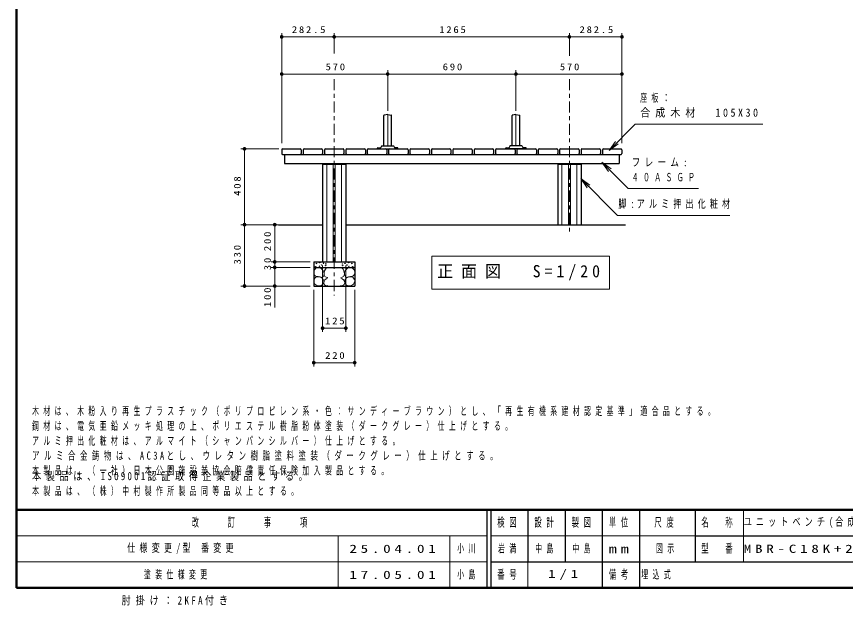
# Model space of a CAD drawing. Units: millimetres on the paper, scale 1:20. Extents: x -365 to 0, y -5 to 257.
# Drawn here: x -365 to -142.1, y -4.7 to 153.7 of the extents above; entities that cross this region are included whole.
import ezdxf

# ---------------------------------------------------------------- set-up
doc = ezdxf.new("R2010")
doc.units = ezdxf.units.MM
doc.linetypes.add('USER2', pattern=[6, 3, -1, 1, -1])
doc.layers.add('LY_1', color=7, linetype='Continuous', lineweight=25)
doc.layers.add('LY_3', color=7, linetype='Continuous', lineweight=13)
doc.styles.add('ＭＳ ゴシック', font='')
doc.styles.get('ＭＳ ゴシック').set_extended_font_data('MS Gothic')

# ---------------------------------------------------------------- blocks, each defined once
blk = doc.blocks.new('filled_dot')
at = {"color": 0, "linetype": 'Continuous', "lineweight": -2, "const_width": 1.25}
blk.add_lwpolyline([(-0.625, 0, 1), (0.625, 0, 1)], format="xyb", close=True, dxfattribs=at)

msp = doc.modelspace()

# ---------------------------------------------------------------- linework, layer by layer
at = {"layer": 'LY_1', "lineweight": 13}
for p, q in [((-293.703, 119.616), (-293.703, 149.209)), ((-293.703, 148.209), (-279.578, 148.209)), ((-279.578, 143.753), (-279.578, 149.209)), ((-279.578, 148.209), (-216.328, 148.209)), ((-216.328, 143.142), (-216.328, 149.209)), ((-216.328, 148.209), (-202.203, 148.209)), ((-202.203, 119.616), (-202.203, 149.209)), ((-293.703, 138.209), (-265.203, 138.209)), ((-265.203, 128.284), (-265.203, 139.209)), ((-265.203, 138.209), (-230.703, 138.209)), ((-230.703, 128.284), (-230.703, 139.209)), ((-230.703, 138.209), (-202.203, 138.209)), ((-265.203, 127.284), (-265.203, 118.896)), ((-230.703, 127.284), (-230.703, 118.896)), ((-205.677, 117.63), (-203.909, 120.105)), ((-205.677, 117.63), (-203.556, 119.751)), ((-203.202, 119.398), (-205.677, 117.63)), ((-294.453, 118.096), (-304.703, 118.096)), ((-303.703, 97.691), (-303.703, 118.096)), ((-281.578, 113.941), (-281.578, 87.691)), ((-279.828, 113.941), (-279.828, 87.691)), ((-279.328, 113.941), (-279.328, 87.691)), ((-277.578, 113.941), (-277.578, 87.691)), ((-218.328, 113.941), (-218.328, 97.691)), ((-216.578, 113.941), (-216.578, 97.691)), ((-216.078, 113.941), (-216.078, 97.691)), ((-214.328, 113.941), (-214.328, 97.691)), ((-205.808, 112.032), (-207.575, 114.507)), ((-207.575, 114.507), (-205.1, 112.739)), ((-207.575, 114.507), (-205.454, 112.385)), ((-211.529, 107.63), (-213.297, 110.105)), ((-213.297, 110.105), (-210.822, 108.337)), ((-213.297, 110.105), (-211.175, 107.984)), ((-288.578, 97.691), (-304.703, 97.691)), ((-295.519, 97.691), (-304.703, 97.691)), ((-303.703, 81.191), (-303.703, 97.691)), ((-295.573, 87.691), (-295.573, 97.691)), ((-253.34, 89.179), (-253.34, 80.379)), ((-205.54, 89.179), (-253.34, 89.179)), ((-205.54, 80.379), (-205.54, 89.179)), ((-286.078, 87.691), (-296.573, 87.691)), ((-295.573, 86.191), (-295.573, 87.691)), ((-286.078, 86.191), (-296.573, 86.191)), ((-295.573, 75.395), (-295.573, 86.191)), ((-285.078, 86.191), (-281.328, 86.191)), ((-285.078, 86.191), (-285.078, 81.191)), ((-282.703, 86.691), (-282.703, 68.859)), ((-274.078, 86.191), (-277.828, 86.191)), ((-276.453, 86.691), (-276.453, 68.859)), ((-274.078, 86.191), (-274.078, 81.191)), ((-286.078, 81.191), (-304.703, 81.191)), ((-285.078, 81.191), (-281.328, 81.191)), ((-274.078, 81.191), (-277.828, 81.191)), ((-253.34, 80.379), (-205.54, 80.379)), ((-285.078, 80.191), (-285.078, 59.568)), ((-274.078, 80.191), (-274.078, 59.568)), ((-276.453, 69.859), (-282.703, 69.859)), ((-274.078, 60.568), (-285.078, 60.568))]:
    msp.add_line(p, q, dxfattribs=at)
at = {"layer": 'LY_1', "linetype": 'USER2', "lineweight": 13}
for p, q in [((-279.578, 136.847), (-279.578, 78.601)), ((-216.328, 136.847), (-216.328, 95.807))]:
    msp.add_line(p, q, dxfattribs=at)
at = {"layer": 'LY_1'}
for p, q in [((-266.203, 118.896), (-266.203, 127.091)), ((-265.203, 127.284), (-266.16, 127.14)), ((-265.203, 127.284), (-264.245, 127.14)), ((-264.203, 118.896), (-264.203, 127.091)), ((-231.703, 118.896), (-231.703, 127.091)), ((-230.703, 127.284), (-231.66, 127.14)), ((-230.703, 127.284), (-229.745, 127.14)), ((-229.703, 118.896), (-229.703, 127.091)), ((-267.953, 118.096), (-267.946, 118.3)), ((-267.846, 118.396), (-267.051, 118.396)), ((-266.842, 118.837), (-267.028, 118.411)), ((-266.751, 118.896), (-265.203, 118.896)), ((-265.203, 118.896), (-263.655, 118.896)), ((-263.564, 118.837), (-263.378, 118.411)), ((-262.56, 118.396), (-263.355, 118.396)), ((-262.453, 118.096), (-262.46, 118.3)), ((-233.453, 118.096), (-233.446, 118.3)), ((-233.346, 118.396), (-232.551, 118.396)), ((-232.342, 118.837), (-232.528, 118.411)), ((-230.703, 118.896), (-232.251, 118.896)), ((-229.155, 118.896), (-230.703, 118.896)), ((-229.064, 118.837), (-228.878, 118.411)), ((-228.06, 118.396), (-228.855, 118.396)), ((-227.953, 118.096), (-227.96, 118.3)), ((-293.703, 117.846), (-293.703, 116.846)), ((-293.453, 118.096), (-288.703, 118.096)), ((-293.453, 116.596), (-202.453, 116.596)), ((-292.953, 116.596), (-292.953, 114.166)), ((-288.453, 117.846), (-288.453, 116.846)), ((-287.953, 117.846), (-287.953, 116.846)), ((-287.703, 118.096), (-282.953, 118.096)), ((-282.703, 117.846), (-282.703, 116.846)), ((-282.203, 117.846), (-282.203, 116.846)), ((-281.953, 118.096), (-277.203, 118.096)), ((-276.953, 117.846), (-276.953, 116.846)), ((-276.453, 117.846), (-276.453, 116.846)), ((-276.203, 118.096), (-271.453, 118.096)), ((-271.203, 117.846), (-271.203, 116.846)), ((-270.703, 117.846), (-270.703, 116.846)), ((-270.453, 118.096), (-265.703, 118.096)), ((-267.953, 118.096), (-262.453, 118.096)), ((-265.453, 117.846), (-265.453, 116.846)), ((-264.953, 117.846), (-264.953, 116.846)), ((-264.703, 118.096), (-259.953, 118.096)), ((-259.703, 117.846), (-259.703, 116.846)), ((-259.203, 117.846), (-259.203, 116.846)), ((-258.953, 118.096), (-254.203, 118.096)), ((-253.953, 117.846), (-253.953, 116.846)), ((-253.453, 117.846), (-253.453, 116.846)), ((-253.203, 118.096), (-248.453, 118.096)), ((-248.203, 117.846), (-248.203, 116.846)), ((-247.703, 117.846), (-247.703, 116.846)), ((-247.453, 118.096), (-242.703, 118.096)), ((-242.453, 117.846), (-242.453, 116.846)), ((-241.953, 117.846), (-241.953, 116.846)), ((-241.703, 118.096), (-236.953, 118.096)), ((-236.703, 117.846), (-236.703, 116.846)), ((-236.203, 117.846), (-236.203, 116.846)), ((-235.953, 118.096), (-231.203, 118.096)), ((-227.953, 118.096), (-233.453, 118.096)), ((-230.953, 117.846), (-230.953, 116.846)), ((-230.453, 117.846), (-230.453, 116.846)), ((-230.203, 118.096), (-225.453, 118.096)), ((-225.203, 117.846), (-225.203, 116.846)), ((-224.703, 117.846), (-224.703, 116.846)), ((-224.453, 118.096), (-219.703, 118.096)), ((-219.453, 117.846), (-219.453, 116.846)), ((-218.953, 117.846), (-218.953, 116.846)), ((-218.703, 118.096), (-213.953, 118.096)), ((-213.703, 117.846), (-213.703, 116.846)), ((-213.203, 117.846), (-213.203, 116.846)), ((-212.953, 118.096), (-208.203, 118.096)), ((-207.953, 117.846), (-207.953, 116.846)), ((-207.453, 117.846), (-207.453, 116.846)), ((-207.203, 118.096), (-202.453, 118.096)), ((-202.953, 116.596), (-202.953, 114.166)), ((-202.203, 117.846), (-202.203, 116.846)), ((-292.953, 114.166), (-202.953, 114.166)), ((-282.703, 114.166), (-282.703, 87.691)), ((-282.703, 113.941), (-276.453, 113.941)), ((-276.453, 114.166), (-276.453, 87.691)), ((-219.453, 114.166), (-219.453, 97.691)), ((-219.453, 113.941), (-213.203, 113.941)), ((-213.203, 114.166), (-213.203, 97.691)), ((-294.519, 97.691), (-282.703, 97.691)), ((-276.453, 97.691), (-201.252, 97.691)), ((-285.078, 87.691), (-285.078, 81.191)), ((-285.078, 87.691), (-274.078, 87.691)), ((-274.078, 87.691), (-274.078, 81.191)), ((-285.078, 86.191), (-274.078, 86.191)), ((-285.078, 86.191), (-274.078, 86.191)), ((-285.078, 81.191), (-274.078, 81.191))]:
    msp.add_line(p, q, dxfattribs=at)
at = {"layer": 'LY_1', "lineweight": 13}
for points in [[(-205.677, 117.63), (-198.606, 124.701), (-164.288, 124.701)], [(-207.575, 114.507), (-200.504, 107.436), (-181.568, 107.436)], [(-213.297, 110.105), (-203.386, 100.194), (-173.15, 100.194)], [(-281.339, 83.44), (-281.757, 83.538), (-282.104, 83.762), (-282.269, 84.073), (-282.316, 84.452), (-282.285, 84.849), (-282.174, 85.313), (-281.963, 85.715), (-281.699, 85.988), (-281.379, 86.198)], [(-277.817, 83.44), (-277.398, 83.538), (-277.052, 83.762), (-276.887, 84.073), (-276.839, 84.452), (-276.871, 84.849), (-276.982, 85.313), (-277.193, 85.715), (-277.457, 85.988), (-277.777, 86.198)], [(-281.298, 81.306), (-281.57, 81.256), (-281.842, 81.286), (-282.237, 81.6), (-282.406, 82.091), (-282.319, 82.491), (-282.084, 82.836), (-281.748, 83.117), (-281.359, 83.299)], [(-277.857, 81.306), (-277.585, 81.256), (-277.314, 81.286), (-276.919, 81.6), (-276.75, 82.091), (-276.836, 82.491), (-277.072, 82.836), (-277.407, 83.117), (-277.797, 83.299)]]:
    msp.add_lwpolyline(points, dxfattribs=at)
for points in [[(-283.916, 83.722), (-284.301, 83.791), (-284.666, 83.941), (-284.942, 84.185), (-285.078, 84.51), (-285.091, 84.887), (-285.003, 85.272), (-284.809, 85.659), (-284.53, 85.965), (-284.177, 86.158), (-283.794, 86.211), (-283.412, 86.138), (-283.066, 85.94), (-282.778, 85.651), (-282.547, 85.312), (-282.36, 84.905), (-282.305, 84.447), (-282.391, 84.038), (-282.586, 83.69), (-282.869, 83.521), (-283.123, 83.555), (-283.392, 83.641), (-283.654, 83.693)], [(-275.24, 83.722), (-274.855, 83.791), (-274.49, 83.941), (-274.213, 84.185), (-274.078, 84.51), (-274.065, 84.887), (-274.153, 85.272), (-274.346, 85.659), (-274.626, 85.965), (-274.978, 86.158), (-275.362, 86.211), (-275.743, 86.138), (-276.09, 85.94), (-276.378, 85.651), (-276.609, 85.312), (-276.796, 84.905), (-276.851, 84.447), (-276.764, 84.038), (-276.57, 83.69), (-276.287, 83.521), (-276.033, 83.555), (-275.764, 83.641), (-275.501, 83.693)], [(-283.815, 81.246), (-284.178, 81.331), (-284.518, 81.491), (-284.801, 81.729), (-284.987, 82.021), (-285.084, 82.359), (-285.083, 82.715), (-284.983, 83.054), (-284.796, 83.348), (-284.54, 83.561), (-284.229, 83.667), (-283.887, 83.68), (-283.533, 83.621), (-283.13, 83.485), (-282.781, 83.274), (-282.526, 82.977), (-282.402, 82.62), (-282.395, 82.228), (-282.506, 81.85), (-282.774, 81.49), (-283.151, 81.266), (-283.481, 81.211)], [(-275.341, 81.246), (-274.978, 81.331), (-274.638, 81.491), (-274.354, 81.729), (-274.169, 82.021), (-274.072, 82.359), (-274.072, 82.715), (-274.173, 83.054), (-274.359, 83.348), (-274.616, 83.561), (-274.926, 83.667), (-275.269, 83.68), (-275.623, 83.621), (-276.026, 83.485), (-276.374, 83.274), (-276.629, 82.977), (-276.754, 82.62), (-276.761, 82.228), (-276.649, 81.85), (-276.382, 81.49), (-276.005, 81.266), (-275.675, 81.211)]]:
    msp.add_lwpolyline(points, close=True, dxfattribs=at)
at = {"layer": 'LY_1'}
for centre in [(-284.298, 87.247), (-283.491, 87.481), (-282.457, 87.324), (-281.829, 87.154), (-277.327, 87.154), (-276.698, 87.324), (-275.664, 87.481), (-274.857, 87.247), (-284.565, 86.421), (-283.544, 86.525), (-283.007, 86.813), (-281.855, 86.656), (-277.3, 86.656), (-276.149, 86.813), (-275.612, 86.525), (-274.591, 86.421)]:
    msp.add_circle(centre, 0.05, dxfattribs=at)
for centre, radius, start, end in [((-266.153, 127.091), 0.05, 98.53077, 180), ((-264.253, 127.091), 0.05, 0, 81.46923), ((-231.653, 127.091), 0.05, 98.53077, 180), ((-229.753, 127.091), 0.05, 0, 81.46923), ((-267.846, 118.296), 0.1, 90, 178), ((-267.051, 118.421), 0.025, 270, 336.37062), ((-266.751, 118.796), 0.1, 90, 156.37062), ((-263.655, 118.796), 0.1, 23.62938, 90), ((-263.355, 118.421), 0.025, 203.62938, 270), ((-262.56, 118.296), 0.1, 2, 90), ((-233.346, 118.296), 0.1, 90, 178), ((-232.551, 118.421), 0.025, 270, 336.37062), ((-232.251, 118.796), 0.1, 90, 156.37062), ((-229.155, 118.796), 0.1, 23.62938, 90), ((-228.855, 118.421), 0.025, 203.62938, 270), ((-228.06, 118.296), 0.1, 2, 90), ((-293.453, 117.846), 0.25, 89.99998, 179.99996), ((-293.453, 116.846), 0.25, 179.99998, 270.00003), ((-288.703, 117.846), 0.25, 0, 89.99998), ((-288.703, 116.846), 0.25, 270.00002, 0), ((-287.703, 117.846), 0.25, 89.99998, 179.99996), ((-287.703, 116.846), 0.25, 179.99998, 270.00003), ((-282.953, 117.846), 0.25, 0, 89.99998), ((-282.953, 116.846), 0.25, 270.00002, 0), ((-281.953, 117.846), 0.25, 89.99998, 179.99996), ((-281.953, 116.846), 0.25, 179.99998, 270.00003), ((-277.203, 117.846), 0.25, 0, 89.99998), ((-277.203, 116.846), 0.25, 270.00002, 0), ((-276.203, 117.846), 0.25, 89.99998, 179.99996), ((-276.203, 116.846), 0.25, 179.99998, 270.00003), ((-271.453, 117.846), 0.25, 0, 89.99998), ((-271.453, 116.846), 0.25, 270.00002, 0), ((-270.453, 117.846), 0.25, 89.99998, 179.99996), ((-270.453, 116.846), 0.25, 179.99998, 270.00003), ((-265.703, 117.846), 0.25, 0, 89.99998), ((-265.703, 116.846), 0.25, 270.00002, 0), ((-264.703, 117.846), 0.25, 89.99998, 179.99996), ((-264.703, 116.846), 0.25, 179.99998, 270.00003), ((-259.953, 117.846), 0.25, 0, 89.99998), ((-259.953, 116.846), 0.25, 270.00002, 0), ((-258.953, 117.846), 0.25, 89.99998, 179.99996), ((-258.953, 116.846), 0.25, 179.99998, 270.00003), ((-254.203, 117.846), 0.25, 0, 89.99998), ((-254.203, 116.846), 0.25, 270.00002, 0), ((-253.203, 117.846), 0.25, 89.99998, 179.99996), ((-253.203, 116.846), 0.25, 179.99998, 270.00003), ((-248.453, 117.846), 0.25, 0, 89.99998), ((-248.453, 116.846), 0.25, 270.00002, 0), ((-247.453, 117.846), 0.25, 89.99998, 179.99996), ((-247.453, 116.846), 0.25, 179.99998, 270.00003), ((-242.703, 117.846), 0.25, 0, 89.99998), ((-242.703, 116.846), 0.25, 270.00002, 0), ((-241.703, 117.846), 0.25, 89.99998, 179.99996), ((-241.703, 116.846), 0.25, 179.99998, 270.00003), ((-236.953, 117.846), 0.25, 0, 89.99998), ((-236.953, 116.846), 0.25, 270.00002, 0), ((-235.953, 117.846), 0.25, 89.99998, 179.99996), ((-235.953, 116.846), 0.25, 179.99998, 270.00003), ((-231.203, 117.846), 0.25, 0, 89.99998), ((-231.203, 116.846), 0.25, 270.00002, 0), ((-230.203, 117.846), 0.25, 89.99998, 179.99996), ((-230.203, 116.846), 0.25, 179.99998, 270.00003), ((-225.453, 117.846), 0.25, 0, 89.99998), ((-225.453, 116.846), 0.25, 270.00002, 0), ((-224.453, 117.846), 0.25, 89.99998, 179.99996), ((-224.453, 116.846), 0.25, 179.99998, 270.00003), ((-219.703, 117.846), 0.25, 0, 89.99998), ((-219.703, 116.846), 0.25, 270.00002, 0), ((-218.703, 117.846), 0.25, 89.99998, 179.99996), ((-218.703, 116.846), 0.25, 179.99998, 270.00003), ((-213.953, 117.846), 0.25, 0, 89.99998), ((-213.953, 116.846), 0.25, 270.00002, 0), ((-212.953, 117.846), 0.25, 89.99998, 179.99996), ((-212.953, 116.846), 0.25, 179.99998, 270.00003), ((-208.203, 117.846), 0.25, 0, 89.99998), ((-208.203, 116.846), 0.25, 270.00002, 0), ((-207.203, 117.846), 0.25, 89.99998, 179.99996), ((-207.203, 116.846), 0.25, 179.99998, 270.00003), ((-202.453, 117.846), 0.25, 0, 89.99998), ((-202.453, 116.846), 0.25, 270.00002, 0)]:
    msp.add_arc(centre, radius, start, end, dxfattribs=at)
at = {"layer": 'LY_3', "lineweight": 50}
for p, q in [((-365, 257), (-365, 0)), ((-365, 21), (0, 21)), ((-365, 0), (0, 0))]:
    msp.add_line(p, q, dxfattribs=at)
at = {"layer": 'LY_3', "color": 211, "lineweight": 25}
for p, q in [((-238.5, 21), (-238.5, 0)), ((-237.5, 21), (-237.5, 0)), ((-227.5, 21), (-227.5, 7)), ((-217.5, 21), (-217.5, 7)), ((-207.5, 21), (-207.5, 0)), ((-197.5, 21), (-197.5, 7)), ((-182.5, 21), (-182.5, 7)), ((-182.5, 14), (-70, 14)), ((-237.5, 7), (0, 7))]:
    msp.add_line(p, q, dxfattribs=at)
at = {"layer": 'LY_3'}
for p, q in [((-169.5, 21), (-169.5, 7)), ((-365, 14), (-238.5, 14)), ((-278.5, 14), (-278.5, 0)), ((-248.5, 14), (-248.5, 0)), ((-237.5, 14), (-182.5, 14)), ((-365, 7), (-238.5, 7)), ((-227.5, 7), (-227.5, 0))]:
    msp.add_line(p, q, dxfattribs=at)
at = {"layer": 'LY_3', "lineweight": 25}
msp.add_line((-197.5, 7), (-197.5, 0), dxfattribs=at)

# ---------------------------------------------------------------- block references
at = {"layer": 'LY_1', "lineweight": 13, "xscale": 0.4, "yscale": 0.4}
for p in [(-293.703, 148.209), (-293.703, 138.209), (-265.203, 138.209), (-230.703, 138.209), (-282.703, 69.859), (-285.078, 60.568)]:
    msp.add_blockref('filled_dot', p, dxfattribs=at)
for p, rotation in [((-279.578, 148.209), 180), ((-216.328, 148.209), 180), ((-202.203, 148.209), 180), ((-265.203, 138.209), 180), ((-230.703, 138.209), 180), ((-202.203, 138.209), 180), ((-303.703, 118.096), 270), ((-303.703, 97.691), 270), ((-303.703, 97.691), 90), ((-295.573, 97.691), 270), ((-295.573, 87.691), 270), ((-295.573, 86.191), 270), ((-303.703, 81.191), 90), ((-295.573, 81.191), 90), ((-276.453, 69.859), 180), ((-274.078, 60.568), 180)]:
    msp.add_blockref('filled_dot', p, dxfattribs=dict(at, rotation=rotation))

# ---------------------------------------------------------------- texts
at = {"layer": 'LY_1', "style": 'ＭＳ ゴシック'}
for s, insert, char_height, attachment_point in [('\\T1.33;\\W1.15;282.5', (-286.213, 149.209), 1.833, 8), ('\\T1.33;\\W1.15;1265', (-247.525, 149.209), 1.833, 8), ('\\T1.33;\\W1.15;282.5', (-208.838, 149.209), 1.833, 8), ('\\T1.33;\\W1.15;570', (-279.038, 139.209), 1.833, 8), ('\\T1.33;\\W1.15;690', (-247.538, 139.209), 1.833, 8), ('\\T1.33;\\W1.15;570', (-216.038, 139.209), 1.833, 8), ('\\T1.64;\\W0.6;座板：', (-197.288, 131.701), 2.199, 4), ('\\T1.5;\\W0.9;合成木材\u3000105X30', (-197.288, 127.701), 2.199, 4), ('\\T1.5;\\W0.75;フレーム:', (-199.568, 114.436), 2.199, 4), ('\\T1.64;\\W0.6;４０ＡＳＧＰ', (-199.568, 110.436), 2.199, 4), ('\\T1.52;\\W0.7;脚:アルミ押出化粧材', (-203.15, 103.194), 2.199, 4), ('\\T1.5;\\W0.95;正面図\u3000S=1/20', (-229.44, 84.779), 3.299, 5), ('\\T1.33;\\W1.15;125', (-279.161, 70.859), 1.833, 8), ('\\T1.33;\\W1.15;220', (-279.163, 61.568), 1.833, 8), ('\\T1.64;\\W0.6;木材は、木粉入り再生プラスチック（ポリプロピレン系・色：サンディーブラウン）とし、「再生有機系建材認定基準」適合品とする。', (-360.828, 46.178), 2.199, 7), ('\\T1.64;\\W0.6;鋼材は、電気亜鉛メッキ処理の上、ポリエステル樹脂粉体塗装（ダークグレー）仕上げとする。', (-360.828, 42.178), 2.199, 7), ('\\T1.64;\\W0.6;アルミ押出化粧材は、アルマイト（シャンパンシルバー）仕上げとする。', (-360.828, 38.178), 2.199, 7), ('\\T1.61;\\W0.65;アルミ合金鋳物は、AC3Aとし、ウレタン樹脂塗料塗装（ダークグレー）仕上げとする。', (-360.828, 34.178), 2.199, 7), ('\\T1.64;\\W0.6;本製品は、（一社）日本公園施設業協会賠償責任保険加入製品とする。', (-360.828, 30.178), 2.199, 7), ('\\T1.5;\\W0.8;本製品は、ISO9001認証取得企業製品とする。', (-360.828, 31.178), 2.199, 1), ('\\T1.64;\\W0.6;本製品は、（株）中村製作所製品同等品以上とする。', (-360.828, 27.178), 2.199, 1), ('\\T1.52;\\W0.7;ユニットベンチ(合成木材)', (-149.75, 17.5), 2.199, 5), ('\\T1.53;\\W0.7;仕様変更/型\\~番変更', (-335.25, 10.5), 2.199, 4), ('\\T1.5;\\W1.35;25.04.01', (-275.5, 10.5), 2.199, 4), ('\\T1.64;\\W0.6;小川', (-246.5, 10.5), 2.199, 4), ('\\T1.64;\\W0.6;岩満', (-232.5, 10.5), 2.199, 5), ('\\T1.64;\\W0.6;中島', (-222.5, 10.5), 2.199, 5), ('\\T1.64;\\W0.6;中島', (-212.5, 10.5), 2.199, 5), ('\\T1.64;\\W0.6;図示', (-190, 10.5), 2.199, 5), ('\\T1.5;\\W1.35;MBR-C18K+2KFA', (-149.75, 10.5), 2.199, 5), ('\\T1.64;\\W0.6;塗装仕様変更', (-330.75, 3.5), 2.199, 4), ('\\T1.5;\\W1.35;17.05.01', (-275.5, 3.5), 2.199, 4), ('\\T1.64;\\W0.6;小島', (-246.5, 3.5), 2.199, 4), ('\\T1.5;\\W1.35;1/1', (-217.5, 3.5), 2.199, 5), ('\\T1.64;\\W0.6;埋込式', (-197, 3.5), 2.199, 4), ('\\T1.53;\\W0.8;肘掛け：2KFA付き', (-336.75, -3.5), 2.199, 4)]:
    msp.add_mtext(s, dxfattribs=dict(at, insert=insert, char_height=char_height, attachment_point=attachment_point))
at = {"layer": 'LY_1', "char_height": 1.833, "attachment_point": 8, "rotation": 90, "style": 'ＭＳ ゴシック'}
for s, insert in [('\\T1.33;\\W1.15;408', (-304.703, 108.309)), ('\\T1.33;\\W1.15;200', (-296.573, 93.442)), ('\\T1.33;\\W1.15;330', (-304.703, 89.857)), ('\\T1.34;\\W1.15;30', (-296.573, 87.369)), ('\\T1.33;\\W1.15;100', (-296.573, 78.395))]:
    msp.add_mtext(s, dxfattribs=dict(at, insert=insert))
at = {"layer": 'LY_3', "color": 4, "char_height": 2.346, "attachment_point": 5, "style": 'ＭＳ ゴシック'}
for s, insert in [('\\T1.64;\\W0.6;改\u3000\u3000訂\u3000\u3000事\u3000\u3000項', (-301.75, 17.5)), ('\\T1.64;\\W0.6;検図', (-232.5, 17.5)), ('\\T1.64;\\W0.6;設計', (-222.5, 17.5)), ('\\T1.64;\\W0.6;製図', (-212.5, 17.5)), ('\\T1.64;\\W0.6;単位', (-202.5, 17.5)), ('\\T1.64;\\W0.6;尺度', (-190.25, 17.5)), ('\\T1.64;\\W0.6;名\u3000称', (-176, 17.5)), ('\\T1.64;\\W0.6;型\u3000番', (-176, 10.5)), ('\\T1.5;\\W1.35;mm', (-202.5, 10.5)), ('\\T1.64;\\W0.6;番号', (-232.5, 3.5)), ('\\T1.64;\\W0.6;備考', (-202.5, 3.5))]:
    msp.add_mtext(s, dxfattribs=dict(at, insert=insert))

doc.saveas('drawing.dxf')
